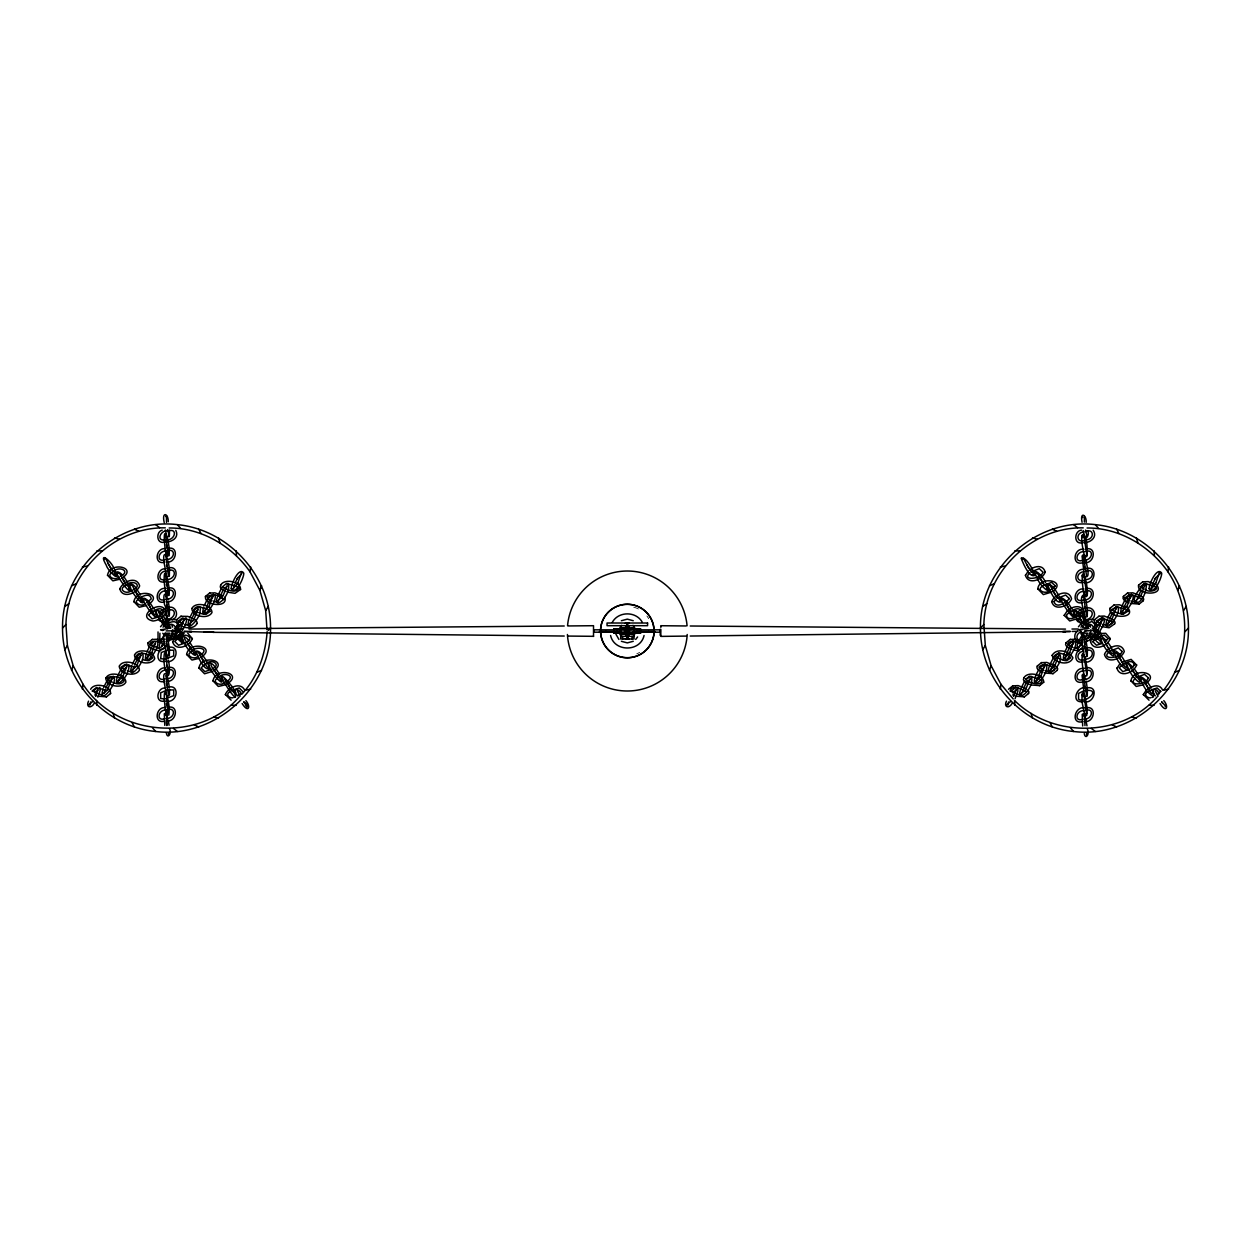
<?xml version="1.0" encoding="UTF-8"?>
<svg xmlns="http://www.w3.org/2000/svg" width="1251" height="1251" viewBox="0 0 1251 1251"><rect width="100%" height="100%" fill="white"/><g stroke="black" fill="none" stroke-linecap="round" stroke-linejoin="round"><path stroke-width="0.75" stroke-dasharray="5 3.75" d="M639.652 652.381A24.66 24.66 0 0 1 636.759 653.804M633.694 607.188A24.66 24.66 0 0 1 639.652 609.659M646.892 615.992A24.66 24.66 0 0 1 648.675 618.682"/><path stroke-width="1.5" d="M90.072 704.923L88.743 704.735L92.887 701.389M147.446 658.542L146.117 658.354L151.199 653.648M198.143 608.533L193.858 619.839M204.82 612.255L203.506 611.958L209.214 606.156M1007.993 704.923L1006.664 704.735L1010.808 701.389M1050.715 671.083L1049.401 670.786L1054.484 666.095M1136.784 601.496L1135.47 601.199L1141.178 595.413M135.436 667.33L125.163 664.453C119.611 668.394 120.127 666.486 124.459 669.645M112.34 682.217C96.796 674.711 123.442 675.493 123.865 680.732M136.359 656.228L139.659 658.401M149.995 644.328L158.94 648.44M178.549 621.09L183.225 623.889M175.468 637.416L177.392 637.416L181.786 634.038L174.124 637.197M183.084 635.93L183.318 633.334M189.151 619.339C183.553 636.556 201.255 617.306 200.051 611.004C202.943 601.121 186.227 610.988 198.424 612.63M222.553 598.431C216.454 591.551 199.034 596.461 211.919 600.683M210.152 611.176L206.165 614.319L204.148 614.21M228.214 583.529L226.337 583.529L222.381 586.875M222.412 598.322L223.632 599.698L223.96 598.901M239.16 587.642L238.816 588.455L236.705 586.5M1027.118 691.662C1024.71 691.834 1012.997 682.608 1010.01 691.021M1054.39 668.003L1049.276 665.485L1043.084 664.453C1036.36 668.034 1038.924 667.111 1043.756 670.27M1039.862 679.277L1041.786 680.732M1052.154 655.243C1053.53 662.921 1069.621 666.689 1072.92 657.823C1069.542 651.145 1056.469 647.361 1052.107 655.461M1054.28 656.228L1063.35 660.387M1067.916 644.328L1072.451 647.08M1087.698 633.178L1083.116 633.084M1096.47 621.09L1101.146 623.889M1099.692 634.038L1096.22 635.555M1113.155 609.174L1116.611 606.672L1111.279 610.207L1111.607 609.393L1114.954 612.02L1122.069 614.21M1129.074 594.772L1124.774 598.259L1125.102 597.446M1127.995 611.426L1125.931 609.69M1138.66 585.124C1136.033 595.413 1164.9 596.008 1156.894 585.233M1146.135 583.529L1144.258 583.529L1140.287 586.875M1141.506 599.245L1140.333 598.322M1143.195 600.777L1143.758 599.026L1141.71 596.477M1145.025 589.44C1149.778 593.709 1159.693 588.971 1155.658 587.188M168.259 521.745C168.557 513.176 161.457 511.096 164.225 522.605M167.759 539.181C161.645 520.056 164.835 556.116 167.947 559.901M169.292 588.799C163.24 553.255 162.255 588.095 167.947 599.636M166.711 555.209C160.222 550.268 166.164 571.66 166.305 574.037M166.711 594.944C162.411 591.066 164.084 602.012 164.538 604.64C169.542 613.35 161.238 620.183 153.029 621.028C134.107 616.759 163.115 596.852 166.023 612.537M167.759 658.386C163.271 641.841 163.13 665.516 165.507 669.801C169.589 685.579 170.417 664.672 168.087 659.965M169.729 635.836C158.408 626.673 166.32 650.473 166.586 654.523M166.461 515.944L165.82 516.6M167.759 698.121C161.645 678.996 164.835 715.056 167.947 718.84M166.711 674.414C160.222 669.473 166.164 690.865 166.305 693.242M169.292 708.003L168.916 714.962L167.431 715.134L165.648 713.086L164.288 713.821L164.788 725.392M166.993 594.538L166.993 590.925M167.227 556.07L169.166 555.616L169.292 549.064M167.102 536.695L169.338 536.601L169.464 530.049M167.102 576.43L169.338 576.336L169.464 569.784M167.055 595.632L169.166 595.351L169.292 590.738M167.102 616.149L169.338 616.071L169.464 609.518M167.243 656.087L169.338 655.805L169.464 649.253M167.759 696.181L169.464 695.009L169.464 688.988M166.305 732.977C167.556 739.998 172.153 732.883 169.464 728.723M1086.181 522.339C1086.681 514.771 1079.785 511.08 1082.068 522.277M1087.213 549.642C1086.963 531.378 1078.487 527.484 1083.1 549.596C1083.429 554.115 1092.952 580.48 1084.742 576.383M1087.213 551.582L1086.838 556.601L1085.352 556.773L1083.319 554.693L1082.084 555.991L1084.226 574.616M1085.68 579.494C1079.566 560.37 1082.756 596.43 1085.868 600.214M1085.993 581.09C1086.634 583.435 1089.699 602.529 1084.132 594.741C1077.955 596.242 1084.445 610.425 1084.508 615.383M1085.868 639.949C1081.036 622.795 1081.474 648.878 1083.929 652.819M1087.213 668.847C1081.161 633.303 1080.16 668.143 1085.868 679.684M1087.213 670.786L1086.838 675.806L1085.352 675.978L1083.319 673.898L1082.084 675.196L1084.226 693.82M1087.213 708.582L1084.773 694.946L1082.897 692.929L1081.896 694.196L1082.099 702.327L1087.01 725.83M1087.213 710.521L1086.65 715.697L1083.554 713.664L1082.209 714.399L1082.694 725.971M1084.852 555.647L1086.884 555.194L1083.945 535.928M1084.508 535.913C1086.29 541.527 1090.074 533.098 1087.385 530.627M1085.321 617.103L1087.26 616.649L1087.385 610.097M1085.321 656.838L1087.26 656.384L1087.385 649.832M1085.321 696.572L1087.26 696.119L1087.385 689.567M1084.226 733.555C1085.477 740.576 1090.074 733.461 1087.385 729.302M628.925 634.961L625.453 634.961A143.271 19.344 -0.7 0 0 626.563 633.804L627.158 632.427A31.666 2.674 1.8 0 0 633.991 633.976L629.409 633.976M613.819 629.832L613.819 628.846L620.402 628.846A31.728 1.501 1 0 1 627.189 629.832L627.814 628.221A143.271 19.344 -0.7 0 1 628.878 627.064M107.508 575.397C109.697 560.776 138.892 567.469 121.582 578.337M119.861 588.846C122.504 581.668 136.594 575.288 139.659 585.906C137.094 593.396 122.52 599.01 119.893 589.065M133.888 601.809C136.078 587.172 165.257 593.865 147.946 604.733M172.638 641.872L174.405 638.463M186.618 654.601C188.807 639.98 218.002 646.673 200.676 657.541M192.357 638.495C190.183 645.86 175.578 652.318 172.591 641.654M199.003 668.269C200.035 654.57 228.135 659.73 214.5 670.317M212.983 681.013C215.172 666.376 244.367 673.069 227.056 683.953M225.368 694.68C227.557 687.815 240.458 681.216 244.774 690.255M1025.429 575.397L1028.385 570.941M1037.814 589.065C1038.799 575.476 1067.009 580.386 1053.311 591.113M1042.881 572.317C1040.957 579.401 1021.348 581.011 1029.792 572.77M1045.164 572.02C1042.99 579.385 1028.385 585.843 1025.398 575.179M1051.763 601.59C1054.374 594.303 1068.87 587.986 1071.56 598.869C1068.635 606.219 1054.468 611.676 1051.794 601.809M1054.061 601.747L1056.157 599.182M1052.028 589.174L1055.234 585.718M1064.179 615.476L1067.134 611.004M1053.905 601.371C1056.251 610.066 1067.291 601.184 1069.136 598.901L1069.214 598.447M1081.677 612.333L1081.677 612.599C1079.66 603.389 1067.65 613.443 1066.571 614.992C1066.634 623.201 1081.224 615.429 1081.599 612.114M1083.913 612.083L1082.991 614.554L1079.676 617.509M1090.559 641.872L1090.935 640.262M1092.811 641.81L1096.079 638.385M1093.546 627.455L1095.579 624.859M1104.492 654.382C1107.151 647.205 1121.24 640.825 1124.305 651.443C1121.709 658.98 1107.151 664.516 1104.539 654.601M1108.011 638.776L1104.758 641.982M1110.278 638.495C1108.105 645.86 1093.499 652.318 1090.512 641.654M1116.924 668.269L1119.88 663.812M1108.886 651.974C1100.63 659.512 1119.238 659.23 1122.022 651.74L1121.944 651.255M1130.904 681.013C1133.093 666.376 1162.288 673.069 1144.978 683.953M1134.376 665.188L1131.123 668.394M1136.643 664.891C1134.469 672.272 1119.864 678.714 1116.877 668.05M1143.289 694.68L1146.244 690.208M1135.251 678.386C1126.744 686.127 1146.573 685.579 1148.324 677.651M1157.503 694.79L1160.693 691.318M114.029 568.611C111.918 561.683 97.422 549.611 106.319 565.311C107.602 570.597 122.145 584.498 114.811 570.034M121.691 574.225C104.928 561.23 137.938 607.361 128.415 584.014M119.158 572.864L117.531 573.396M136.437 588.783C135.702 586.516 129.26 580.683 129.869 585.984M148.056 600.621C131.292 587.626 164.303 633.757 154.78 610.41M130.62 587.751C130.761 592.489 148.916 613.146 141.191 596.43M162.802 615.195C162.067 612.927 155.624 607.079 156.25 612.38M158.314 611.645L164.256 622.107L169.12 627.33L167.399 628.237M175.719 628.315C175.531 624.39 167.759 622.107 170.136 627.126M169.776 628.315L163.474 616.117M171.919 625.625L172.654 627.111M188.62 640.903C188.448 638.98 181.974 633.788 182.537 638.573M166.477 641.388L172.622 639.23L175.093 636.352L182.552 643.374L183.256 641.325L180.363 635.383M196.016 651.583C197.893 656.478 204.226 671.662 209.777 668.456C208.057 662.827 200.676 649.754 196.157 651.13M182.896 639.558C186.915 652.6 205.086 665.735 189.855 642.529M214.984 667.315C214.812 665.391 208.354 660.2 208.901 664.985M211.059 664.453C209.402 665.751 224.664 682.89 219.941 680.169M232.264 686.752C203.663 651.755 245.462 719.716 233.108 688.191M209.261 665.954C208.839 669.566 226.759 691.959 220.989 676.979M241.224 693.539C241.052 691.568 234.672 686.705 235.282 691.381M237.424 690.849L240.176 696.181M242.131 703.547C248.449 713.68 251.138 706.487 245.868 700.623M1021.223 558.399C1023.115 563.294 1029.448 578.478 1034.984 575.288C1033.263 569.658 1025.883 556.57 1021.363 557.962M1032.685 575.085L1032.388 574.553M1045.555 582.591C1043.443 575.663 1028.947 563.575 1037.845 579.276C1039.112 584.577 1053.655 598.463 1046.336 584.014M1037.079 572.864L1036.391 573.505M1047.603 584.796C1049.48 589.706 1055.813 604.89 1061.348 601.684C1059.628 596.055 1052.263 582.966 1047.744 584.358M1067.4 602.075C1047.071 583.795 1082.271 634.742 1072.701 610.41M1072.67 615.461L1072.357 614.929M1087.698 628.315C1079.019 603.983 1063.272 605.359 1085.493 629.05M1093.781 628.471C1092.827 622.795 1084.883 622.935 1088.495 628.127M1089.84 625.625L1090.575 627.111M1106.541 640.903C1094.328 628.065 1103.961 647.69 1107.307 650.739C1119.113 664.344 1111.92 646.517 1107.76 642.529M1094.547 638.307C1099.05 646.892 1104.164 643.17 1099.066 636.822M1124.649 661.795C1122.538 654.867 1108.058 642.779 1116.955 658.479C1118.222 663.781 1132.765 677.682 1125.447 663.218M1132.906 667.315C1120.708 654.476 1130.325 674.086 1133.672 677.135C1145.478 690.74 1138.285 672.929 1134.141 668.925M1128.965 664.453L1139.114 679.95M1151.014 688.191C1148.699 680.935 1134.485 669.363 1143.32 684.891C1144.587 690.177 1159.13 704.078 1151.811 689.614M1159.286 693.711C1154.595 685.267 1150.607 690.615 1155.298 695.884M1160.037 703.547C1166.37 713.68 1169.044 706.487 1163.79 700.623M62.55 628.065C61.471 568.423 118.219 517.335 177.407 524.638C228.855 529.58 270.998 576.383 270.529 628.065C271.608 687.706 214.875 738.794 155.671 731.491C104.224 726.55 62.081 679.746 62.55 628.065L65.943 624.499C67.179 572.723 113.231 526.827 165.304 527.844M980.471 628.065C979.392 568.423 1036.125 517.335 1095.329 524.638C1146.776 529.58 1188.919 576.383 1188.45 628.065C1189.529 687.706 1132.78 738.794 1073.593 731.491C1022.145 726.55 980.002 679.746 980.471 628.065L983.865 624.499C985.1 572.723 1031.152 526.827 1083.225 527.844M233.624 588.126C231.482 590.519 235.11 586.219 237.283 584.076M160.628 613.569L164.397 611.239M1076.298 613.584L1076.267 616.743M1093.014 636.931L1090.544 639.824L1084.398 641.982M82.41 689.192L83.051 684.313L73.183 665.72L67.398 645.485L65.943 624.499M267.01 629.722L265.681 610.644L259.895 590.409L250.028 571.816L250.669 566.938M1000.331 689.192L1000.972 684.313L991.105 665.72L985.319 645.485L983.865 624.499M1168.59 689.192L1163.743 690.083C1190.014 656.54 1191.765 607.157 1167.949 571.816L1168.59 566.938M267.135 631.63C265.54 654.414 257.612 677.37 241.834 694.211M90.166 704.094L90.713 701.905M104.208 693.351L105.24 689.739M132.903 670.145L133.92 666.548M147.555 657.713L151.09 648.378M171.653 632.881L169.917 638.51M174.202 633.037C173.279 646.83 189.917 622.169 185.867 617.744M190.293 623.764L191.309 620.152M204.929 611.332L209.12 600.855M1008.087 704.094L1008.634 701.905M1050.824 670.145L1051.841 666.548M1065.461 657.713L1066.024 655.524M1089.558 632.881L1087.838 638.51M1092.123 633.037C1091.294 646.751 1107.072 622.717 1104.133 618.26M1108.214 623.764L1109.23 620.152M1122.851 611.332L1123.038 610.425M123.912 681.185C122.254 683.406 119.064 685.095 113.81 682.78M149.401 655.415C143.584 652.443 138.11 652.334 136.453 655.821M164.131 644.14C158.251 640.715 151.606 639.98 149.948 643.874M1041.833 681.185C1041.035 686.22 1028.15 683.077 1025.539 678.965M1054.218 656.853C1064.882 649.081 1054.437 655.227 1054.374 655.821M1082.052 644.14C1076.173 640.715 1069.511 639.98 1067.869 643.874M166.993 713.774L166.993 710.13M161.832 645.891L162.614 643.342M169.12 633.616L167.149 639.152M176.469 633.459L177.267 630.911M219.206 599.51L220.004 596.962M233.859 587.079L234.641 584.53M1022.317 692.428L1023.146 689.739M1079.738 645.891L1080.536 643.342M1087.041 633.616L1085.696 637.65M1137.128 599.51L1141.084 590.097M88.54 701.139C85.584 706.846 90.76 709.473 94.372 703.156M119.048 679.997L119.877 677.307M1006.461 701.139C1003.505 706.846 1008.666 709.473 1012.294 703.156M1036.97 679.997L1040.957 670.427M224.586 678.652L230.606 688.879L235.063 693.883M1155.267 691.068L1158.098 696.181M103.082 688.926C97.187 708.363 119.815 681.717 113.216 676.228M131.762 665.72C125.851 685.095 148.525 658.589 141.91 653.038M146.414 653.288C140.831 672.147 161.442 647.627 157.313 641.138M203.788 606.907C198.221 625.75 218.831 601.246 214.703 594.741M1064.335 653.288C1058.753 672.147 1079.363 647.627 1075.235 641.138M1107.072 619.339C1101.459 638.37 1122.444 613.334 1117.831 606.985M1121.709 606.907C1116.22 625.609 1136.221 601.637 1132.812 595.069M71.542 670.364L73.183 665.72M989.463 670.364L991.105 665.72M161.035 640.997C157.61 646.032 159.252 654.867 165.804 646.001M175.109 630.097L178.44 622.873M1066.493 654.101L1069.011 648.378M1078.956 640.997C1075.516 646.032 1077.158 654.867 1083.726 646.001M1093.014 630.097L1096.361 622.873M1123.867 607.72L1127.042 600.855M644.062 635.492C640.387 652.146 614.241 652.146 610.582 635.492M95.717 696.291L98.031 688.769M97.844 697.198L100.221 690.036L99.783 687.331M103.645 687.393L107.054 680.732M105.788 688.253L107.758 684M120.44 675.821L122.958 670.567M132.34 664.187L135.749 657.541L139.268 654.429M134.482 665.063L137.094 659.668M146.993 651.755L149.76 646.063M177.814 629.425L179.769 625.187M189.73 617.806L193.123 611.145L198.237 606.782M191.872 618.666L193.827 614.429M204.366 605.375L207.134 599.682M220.551 595.476L223.163 590.097M235.204 583.044L237.158 578.791M1013.638 696.291L1016.422 689.192M1023.709 688.253L1025.664 684M1052.404 665.063L1055.015 659.668M1064.898 651.755L1067.666 646.063M1107.651 617.806L1111.044 611.145M1109.793 618.666L1111.748 614.429M1122.288 605.375L1125.056 599.682M172.466 629.879L173.357 630.301M161.676 639.464L164.444 634.335M168.588 641.544L169.276 640.059M1015.077 698.683L1017.876 691.193L1017.704 687.331M1079.597 639.464L1082.913 633.663M1081.724 640.371L1082.381 638.933M1087.197 640.059L1085.07 644.202M166.461 515.928L166.524 522.371M1084.382 516.507L1084.382 522.074M150.636 656.087L152.794 657.901L148.791 660.7L146.774 660.606M178.58 620.918L182.458 617.978L192.826 620.934M168.213 646.845L168.213 644.781M179.331 632.897L181.458 634.366M196.595 623.968L197.189 622.451L196.11 620.512M222.365 586.672C226.869 589.612 235.688 594.413 238.988 587.798M1025.617 679.246L1029.495 676.306L1038.627 678.605M1080.942 631.833L1080.958 633.897L1082.772 635.805M1068.557 656.087L1070.7 657.901L1066.712 660.7L1064.695 660.606M1096.502 620.918L1101.396 617.994L1111.779 621.622M1097.236 632.897L1099.379 634.366M1114.5 623.968L1115.11 622.451L1114.031 620.512M1140.287 586.672L1143.649 588.814M123.083 675.853L126.992 665.892M137.125 665.094L140.722 654.601L141.472 655.305M151.778 652.662L155.671 642.701M180.457 629.456L184.053 618.964L184.585 619.62M209.152 606.266L212.748 595.773L213.264 596.414M223.194 595.507L227.103 585.546M237.846 583.075L241.443 572.583L241.959 573.224M1041.004 675.853L1044.601 665.36L1045.117 666.001M1055.046 665.094L1058.956 655.133M1069.683 652.662L1073.28 642.154L1074.03 642.873M1097.69 625.187C1091.341 638.745 1093.077 637.009 1097.815 630.457M1098.378 629.456L1101.975 618.964L1102.725 619.683M1127.073 606.266L1130.669 595.773L1131.389 596.539M1141.115 595.507L1144.712 585.015L1145.244 585.656M1155.08 578.791C1150.467 589.424 1148.559 592.818 1155.189 584.076M1155.768 583.075L1159.364 572.583L1160.303 573.302M159.925 633.241L159.737 639.073L164.522 639.339M107.695 684.109L108.399 682.874M107.789 689.426L112.027 677.792L113.403 678.308M121.066 669.254C106.882 694.727 130.057 679.684 128.916 664.86M122.426 676.994L123.145 675.743M136.484 666.236L137.188 664.985M151.027 648.487L151.731 647.236M151.121 653.788L151.824 652.553M179.722 625.281L184.038 620.605M179.816 630.598L180.519 629.362M193.764 614.522L194.468 613.287M184.554 638.307C184.225 640.309 197.955 656.791 193.577 653.757M223.257 595.413L217.549 601.199L218.393 601.074M237.096 578.9L237.799 577.649M237.19 584.217L237.909 582.966M1025.601 684.109L1026.32 682.874M1025.711 689.426L1030.261 678.323M1038.987 669.254C1024.647 694.977 1048.401 679.356 1046.743 664.641M1040.347 676.994L1041.067 675.743M1054.405 666.236L1055.109 664.985M1068.948 648.487L1069.652 647.236M1069.042 653.788L1069.746 652.553M1089.824 625.672L1088.214 626.157M1097.627 625.281L1103.335 619.495M1097.737 630.598L1098.441 629.362M1111.686 614.522L1112.389 613.287M1111.779 619.839L1116.017 608.205L1116.549 608.862M1127.135 606.156L1121.428 611.958L1122.741 612.255M1155.017 578.9L1155.721 577.649M1155.111 584.217L1155.83 582.966M160.519 626.782C163.74 622.388 170.23 617.994 175.766 619.886M1078.44 626.782C1081.662 622.388 1088.151 617.994 1093.687 619.886M64.817 649.691L67.398 645.485M265.681 610.644L268.261 606.438M982.739 649.691L985.319 645.485M1183.602 610.644L1186.183 606.438M108.321 683.015L108.9 682.123M107.867 689.285L103.207 693.773M122.504 676.854L117.438 681.545L118.282 681.42M137.016 659.809L137.594 658.933M136.562 666.095L131.48 670.786L132.841 671.302M179.894 630.457L174.812 635.148L175.875 635.148M194.39 613.428L194.968 612.552M193.936 619.698L188.87 624.39L190.23 624.921M221.818 587.954C205.727 616.024 231.748 598.776 228.417 583.638M237.721 577.79L241.427 574.225M1024.976 680.732C1008.541 709.473 1035.703 690.63 1031.371 676.306M1026.242 683.015L1026.821 682.123M1025.789 689.285L1020.707 693.977L1021.551 693.852M1040.879 670.567L1044.585 666.986M1040.425 676.854L1035.343 681.545L1036.407 681.529M1053.67 657.541C1036.141 688.175 1067.572 664.015 1059.034 653.131M1054.921 659.809L1055.516 658.933M1069.12 653.648L1064.038 658.354L1065.273 658.495M1112.311 613.428L1112.89 612.552M1111.858 619.698L1106.775 624.39L1107.839 624.39M1155.643 577.79L1160.725 573.099M158.83 612.067L165.288 608.549M158.033 631.927L158.033 640.356L164.804 641.638M612.302 622.341C618.385 611.067 636.259 611.067 642.326 622.341M635.711 639.417L637.603 636.947M1083.945 575.663L1086.884 594.929L1085.008 594.929M1083.945 615.398L1084.382 622.591M1083.945 655.133L1086.712 674.008M1083.945 694.868L1086.572 713.774M105.788 678.042C105.694 685.642 121.675 689.629 125.882 682.17C125.96 674.445 109.525 670.802 105.975 677.901M119.283 666.095C119.189 673.695 135.171 677.682 139.393 670.223C139.596 662.483 122.926 658.855 119.471 665.954M134.482 654.852C134.404 662.514 150.62 666.486 154.717 658.792C154.123 651.099 138.298 647.721 134.655 654.695M148.165 642.748C146.179 648.253 156.156 650.02 159.925 650.942M110.51 693.554C111.48 685.986 94.623 681.717 90.604 689.285M176.844 619.558C175.906 627.204 192.998 631.458 196.907 623.655M191.856 608.455C191.763 616.055 207.744 620.043 211.966 612.583C212.185 604.859 195.5 601.231 192.044 608.314M205.539 596.367C203.475 605.531 228.683 608.346 224.805 597.321M220.739 585.124C218.534 588.314 224.038 590.566 226.212 591.582M240.473 589.534C241.459 581.95 224.523 577.743 220.551 585.265M1023.897 677.901C1021.692 681.091 1027.196 683.343 1029.37 684.36M1037.392 665.954C1035.187 669.144 1040.691 671.396 1042.865 672.413M1066.071 642.748C1063.882 645.954 1069.386 648.206 1071.56 649.206M1028.431 693.554L1029.041 692.022L1027.962 690.099M1043.631 682.311C1044.46 674.805 1027.822 670.427 1023.709 678.042M1094.766 619.558C1092.576 622.748 1098.081 625 1100.255 626.016M1057.126 670.364L1057.736 668.832L1056.642 666.908M1109.965 608.314C1107.385 618.463 1135.845 619.354 1128.339 608.533M1123.461 596.367C1121.271 599.557 1126.776 601.809 1128.949 602.826M1101.005 635.93L1101.568 634.163L1099.52 631.614M1114.688 623.827L1109.074 627.767L1101.865 626.626M93.012 691.49L96.53 688.378M94.857 692.882L97.969 690.192M121.707 668.3L126.82 663.937M123.536 669.692L126.664 666.986M150.386 645.094L153.904 641.998M152.231 646.501L155.359 643.796M179.081 621.903L182.599 618.807M164.663 643.78L160.785 647.393M207.775 598.713L213.342 594.241M209.621 600.105L212.733 597.415M1010.933 691.49L1015.843 687.252M1012.778 692.882L1015.89 690.192M1039.612 668.3L1045.179 663.812M1068.307 645.094L1073.233 640.872M1070.152 646.501L1073.264 643.796M1097.002 621.903L1102.929 617.4M1082.584 643.78L1078.096 647.596L1078.941 647.471M1125.697 598.713L1131.608 594.194M1127.542 600.105L1130.654 597.415M197.986 652.459C198.377 650.801 206.29 667.846 208.198 667.565M1032.826 574.819L1034.311 574.537L1028.697 568.189L1023.49 558.368L1021.848 559.432M163.005 627.158C167.29 622.216 176.907 618.745 177.736 625.328L175.625 627.455M1080.927 627.158L1082.522 625.578M1089.981 639.073L1092.326 638.463M268.277 630.441L270.529 628.065M1185.057 631.63L1188.45 628.065M83.051 684.313C116.28 736.354 198.44 743.876 239.176 696.963M1014.874 705.345L1014.498 700.435C1052.638 738.387 1121.303 737.683 1157.097 696.963M1076.876 612.474L1080.145 610.191M1079.238 613.365L1082.318 611.817M124.256 586.438C118.485 589.346 126.132 595.023 131.418 590.738M177.017 629.3L179.972 624.828M1042.177 586.438C1036.047 589.768 1045.132 595.445 1050.715 590.003M1094.938 629.3L1097.893 624.828M165.851 535.506C164.976 535.319 168.494 553.161 168.338 554.099M165.851 575.241C164.976 575.053 168.494 592.896 168.338 593.834M165.851 614.976L166.336 614.178L166.477 621.997M165.851 654.711C164.976 654.523 168.494 672.366 168.338 673.304M165.851 694.446L166.336 693.648L168.338 713.039M1083.945 556.804C1083.397 558.916 1086.4 573.193 1086.447 575.397M1083.945 596.539C1083.163 596.649 1086.384 613.24 1086.447 615.132M1083.945 636.274C1083.116 636.227 1086.509 653.554 1086.447 654.867M1083.945 676.009C1083.163 676.119 1086.384 692.71 1086.447 694.602M1083.945 715.744L1084.429 714.947L1084.977 725.627M152.215 639.48L157.595 639.214M180.91 616.29L187.869 616.399L195.234 619.777M209.589 593.083L214.984 592.833L222.662 595.742M164.851 633.241L169.776 633.178M97.859 696.213L106.46 696.838M170.433 638.573L179.034 639.198M1012.747 685.861L1018.142 685.611L1025.804 688.503M1041.442 662.67L1046.821 662.42L1055.625 666.064M1070.137 639.48L1075.516 639.214L1081.849 641.388M1098.831 616.29L1104.211 616.024L1113.015 619.667M1127.511 593.083L1132.906 592.833L1140.568 595.742M1114.015 605.031L1119.395 604.78L1127.073 607.689M1142.71 581.84L1148.09 581.59L1155.768 584.483M1015.781 696.213L1024.381 696.838M1044.476 673.007L1053.076 673.632M1130.544 603.435L1139.145 604.061M1030.98 684.969L1039.565 685.579M1091.576 639.464L1096.955 639.198M147.978 642.905L152.387 639.339M176.672 619.698L181.082 616.149M205.367 596.508L209.777 592.943M92.089 691.021L96.39 687.55L106.757 690.521M107.774 679.887L111.98 676.494M109.259 681.67L112.011 679.434M137.938 658.464L140.706 656.228M195.328 612.083L198.096 609.847M224.023 588.893L226.775 586.656M106.288 696.979L110.698 693.414M178.862 639.339L183.272 635.774M240.645 589.393L235.047 593.334L227.823 592.192M1008.509 689.285L1012.919 685.72M1037.204 666.095L1041.614 662.53M1065.899 642.905L1070.309 639.339M1094.594 619.698L1099.003 616.149M1123.289 596.508L1127.683 592.943M1109.778 608.455L1114.188 604.89M1138.473 585.265L1142.882 581.699M1082.584 633.397L1086.884 629.925M1027.087 678.761L1030.089 676.369M1027.18 681.67L1029.933 679.434M1055.86 658.464L1058.627 656.228M1054.437 669.582L1051.231 671.896M1110.263 624.452L1113.202 622.091M1099.52 634.179L1095.391 637.51L1093.374 637.416M1128.386 610.848L1123.242 614.288M1024.209 696.979L1028.619 693.414M1052.904 673.773L1057.298 670.223M1138.973 604.202L1143.383 600.636M1039.393 685.72L1043.803 682.17M1096.783 639.339L1101.193 635.774M178.158 638.385L174.733 641.45L178.518 645.235L185.539 642.811M186.837 641.982C194.437 638.557 185.93 632.208 180.848 636.822M204.523 664.781L201.098 667.846L204.883 671.631L211.904 669.207M213.202 668.394C221.255 664.39 211.153 658.245 205.821 663.968M230.888 691.178C224.398 693.805 229.277 698.558 232.874 697.808M240.739 693.93L238.269 695.603M1148.809 691.178C1142.304 693.805 1147.198 698.558 1150.795 697.808M128.681 588.611L129.995 588.502L125.131 583.279L119.283 572.802M1046.587 588.611L1047.916 588.502L1043.053 583.279L1037.204 572.802M1059.362 601.027L1060.676 600.933L1055.062 594.6L1049.855 584.764L1048.229 585.828M1085.727 627.439L1087.041 627.33L1081.443 620.996L1076.235 611.176L1074.593 612.239M1102.115 638.635C1103.445 637.65 1110.779 654.054 1112.295 653.694M1091.451 619.792C1098.331 615.476 1092.702 604.514 1084.883 608.752M1077.83 630.942C1071.888 634.273 1075.219 645.344 1082.725 642.216M64.817 606.438L68.883 603.654M982.739 606.438L986.804 603.654M226.744 583.717L235.469 585.828M1144.853 583.591C1120.755 606.891 1145.134 611.129 1146.526 583.795M120.424 576.336C131.824 570.863 117.969 564.78 111.871 572.77C106.038 575.554 114.044 581.48 119.033 577.071M125.413 585.577C132.512 578.431 143.474 585.546 132.794 590.003M146.789 602.732L151.23 598.901C150.48 592.161 141.144 595.867 136.64 600.761C134.529 602.2 140.753 607.939 145.397 603.482M159.174 616.399L163.756 612.599C161.676 603.482 150.261 613.256 148.509 614.96L152.153 618.823L157.782 617.15M199.519 655.54C211.841 648.8 195.14 644.437 189.996 652.85C186.211 654.961 193.233 660.637 198.143 656.29M225.884 681.936C237.69 675.853 222.819 670.724 217.346 678.386C211.56 681.201 219.253 687.034 224.508 682.686M1029.667 569.987C1034.311 566.062 1043.318 564.154 1045.195 572.239M1030.949 571.91L1039.284 568.658L1042.849 572.051M1043.334 585.577L1051.669 582.325L1055.312 585.937M1057.33 598.306L1065.649 595.069L1069.292 598.666M1068.417 610.05C1073.061 606.125 1082.068 604.233 1083.945 612.318M1083.694 624.718L1092.014 621.466L1095.673 625.062M1110.059 651.114L1118.378 647.877L1122.038 651.474M1136.424 677.526L1144.509 674.336L1148.402 677.87M1147.527 689.254C1152.015 685.986 1159.693 683.187 1162.695 690.255M165.82 556.335C165.82 554.615 167.775 570.55 168.275 574.788M165.82 596.07C165.82 594.35 167.775 610.285 168.275 614.522M165.82 635.805L166.524 634.898L166.649 642.717L169.151 654.805L168.275 654.257M165.82 675.54C165.82 673.82 167.775 689.754 168.275 693.992M165.82 715.275L166.524 714.368L167.071 725.033M1082.459 613.647L1084.257 614.132L1085.68 619.229M1080.223 629.722L1081.99 629.894M213.061 671.208L204.539 673.789L198.972 668.05M232.201 690.364L239.222 687.941L242.991 691.725M1051.888 592.004L1043.365 594.585L1037.783 588.846M1078.253 618.401L1069.73 620.981L1064.148 615.257M1122.585 661.951L1131.107 659.386L1136.69 665.11M1129.825 669.207L1122.804 671.631L1119.16 667.768C1120.677 666.267 1132.202 656.228 1134.548 665.329L1134.329 664.922M1150.107 690.364L1157.128 687.941L1160.787 691.537M172.247 619.87C180.472 616.978 175.734 603.389 166.962 608.174M1128.902 594.913L1133.875 595.445L1139.426 597.743M120.065 579.15L112.856 580.855L107.477 575.179M144.835 599.901C146.148 596.664 153.513 616.055 155.233 614.866M146.43 605.547L139.221 607.251L133.841 601.59M199.175 658.354L191.966 660.059L186.587 654.382M225.54 684.766L218.331 686.455L212.951 680.794M1073.155 614.866C1070.7 615.351 1065.133 597.29 1062.052 599.901M1098.753 636.822L1104.398 635.133L1107.964 638.526M1102.068 643.546L1096.439 645.235L1092.655 641.45M1143.461 684.766L1136.252 686.455L1130.873 680.794M162.223 530.143C155.781 531.628 156.422 544.154 164.116 542.23M71.542 585.765L76.092 583.889M256.987 672.24L261.537 670.364M621.372 620.731L627.314 619.136L633.256 620.731M633.256 641.294L627.314 642.889L621.372 641.294M989.463 585.765L994.013 583.889M1174.908 672.24L1179.458 670.364M1081.599 530.143C1074.124 530.549 1073.467 544.67 1082.021 542.809M1081.396 631.849C1074.984 633.256 1075.579 642.529 1082.443 639.918M234.125 697.479L235.485 696.979M1152.046 697.479L1153.406 696.979M165.288 568.814C156.954 568.048 154.592 583.623 164.116 581.965M165.867 571.05C159.065 571.238 157.548 581.199 164.084 579.666M165.288 648.284C156.954 647.518 154.592 663.093 164.116 661.435M165.288 688.019C156.954 687.252 154.592 702.827 164.116 701.17M1083.773 531.91C1075.062 532.645 1076.298 544.81 1086.415 539.853C1094.797 539.04 1094.125 527.844 1085.305 531.566M1083.21 569.393C1074.875 568.642 1072.514 584.201 1082.021 582.544M1083.773 571.644C1074.687 572.989 1076.298 584.358 1086.415 579.588C1094.828 578.713 1094.062 567.516 1085.305 571.3M1081.599 609.612L1083.21 609.128M1086.994 621.575L1088.589 621.075M1083.21 648.862C1074.875 648.112 1072.514 663.671 1082.021 662.014M1083.773 651.114C1075 652.052 1076.298 664.046 1086.415 659.058C1094.828 658.182 1094.062 646.986 1085.305 650.77M1083.773 690.833L1078.565 693.398L1078.565 699.09C1084.742 704.657 1102.725 688.488 1085.305 690.505M1085.555 713.68L1086.493 713.695M168.588 627.752L167.587 628.096L166.774 626.391M182.834 633.522L184.21 633.147M1100.755 633.522L1105.696 633.287L1110.325 638.714M1086.509 627.752L1087.963 627.642M166.055 548.736C155.718 546.765 153.31 565.561 164.804 562.168M166.055 559.65C175.437 559.697 176.125 547.156 166.477 551.019C157.907 550.503 156.14 562.512 164.522 559.869M166.477 561.918C176.688 563.763 179.3 545.17 167.728 548.501M166.055 588.47C155.718 586.5 153.31 605.296 164.804 601.903M166.055 599.385C175.406 599.495 176.156 586.875 166.477 590.753C157.673 590.331 156.297 602.31 164.522 599.604M166.477 601.653C176.688 603.498 179.3 584.905 167.728 588.236M169.073 620.981L165.711 621.606M166.055 639.12L172.607 636.368L172.794 630.52M166.055 667.94C155.859 666.111 153.232 684.704 164.804 681.373M166.055 678.855C174.561 679.34 176.469 667.455 168.009 669.989C158.361 668.659 155.531 681.717 164.522 679.074M166.477 681.123C176.688 682.968 179.3 664.359 167.728 667.69M166.055 707.675C155.718 705.705 153.31 724.501 164.804 721.108M166.055 718.59C175.437 718.637 176.125 706.096 166.477 709.958C157.673 709.536 156.297 721.499 164.522 718.809M166.477 720.857C176.688 722.687 179.3 704.094 167.728 707.425M1083.976 549.314C1073.639 547.359 1071.231 566.156 1082.725 562.747M1084.398 551.597C1075.829 551.081 1074.062 563.091 1082.443 560.448M1083.976 560.229C1092.53 560.604 1094.312 548.736 1085.931 551.378M1084.398 562.512C1094.594 564.342 1097.221 545.749 1085.649 549.08M1083.976 589.049C1073.702 587.172 1071.216 605.859 1082.725 602.482M1084.398 591.332C1075.594 590.925 1074.218 602.888 1082.443 600.183M1083.976 599.964C1092.514 600.402 1094.328 588.455 1085.931 591.113M1084.398 602.247C1094.594 604.077 1097.221 585.484 1085.649 588.814M1083.976 639.699L1090.528 636.947L1090.716 631.114M1084.398 670.802C1075.594 670.395 1074.218 682.358 1082.443 679.653M1083.976 679.434C1092.483 679.918 1094.39 668.034 1085.931 670.583M1084.398 681.717C1095.892 683.234 1096.329 663.249 1083.976 668.519C1073.765 666.689 1071.153 685.282 1082.725 681.951M1084.398 710.537C1075.594 710.13 1074.218 722.093 1082.443 719.388M1083.976 719.169C1092.53 719.544 1094.312 707.675 1085.931 710.318M1084.398 721.452C1094.594 723.281 1097.221 704.688 1085.649 708.019C1074.734 704.751 1070.121 724.829 1082.725 721.686M1165.244 706.393L1166.151 706.534L1161.944 702.218M1079.863 629.519L1084.382 628.956M82.41 566.938L87.257 566.046M245.837 690.083L250.669 689.192M1000.331 566.938L1005.163 566.046M165.429 539.838C174.984 541.198 178.033 528.219 168.916 530.752C160.707 529.173 156.062 540.792 164.084 539.932M165.711 542.136C171.762 541.949 179.472 537.821 175.797 530.33M166.962 568.439C180.425 563.2 178.064 584.936 165.711 581.871M167.384 570.722C177.845 566.828 175.891 580.605 165.429 579.573M167.384 610.441C177.986 606.61 175.687 620.449 165.429 619.308M166.962 647.909C180.519 642.733 177.908 664.297 165.711 661.341M165.429 659.042L173.701 655.915L173.701 650.223L167.384 650.176L161.316 652.506L160.66 658.777M1083.632 542.715C1090.121 542.997 1097.925 537.258 1093.186 530.174M166.962 687.643C180.425 682.405 178.064 704.141 165.711 701.076M165.429 698.777L173.701 695.65L173.701 689.958L167.384 689.911L160.66 692.804L160.66 698.511L164.084 698.856M1084.883 569.017C1098.347 563.779 1095.985 585.531 1083.632 582.45M1085.305 611.035C1095.907 607.188 1093.593 621.028 1083.35 619.886M1084.883 648.487C1098.441 643.311 1095.829 664.875 1083.632 661.92M1083.632 701.655C1094.422 704.798 1099.222 684.907 1086.572 687.987C1077.048 684.891 1070.543 702.702 1082.021 701.748M1091.701 630.567L1084.492 631.02M626.36 632.349L613.819 633.178L613.819 632.193M173.326 630.832L166.086 630.911M1091.513 630.301L1090.325 630.035M166.195 628.909L160.597 629.8L162.755 630.551M640.575 629.832L640.575 628.846L627.189 629.832L613.819 628.846M1072.107 631.474L1077.768 631.286M1065.649 631.677L690.224 636.04M204.116 632.099L213.984 632.287L184.022 631.474L191.81 631.567L189.433 631.505M564.232 626L188.948 629.081M568.407 625.953L593.521 625.703L593.521 636.415M1071.966 629.034L1077.643 628.987M686.033 636.087L660.856 636.399M1065.508 629.097L690.224 626M628.925 627.064L625.453 627.064A143.271 19.344 0.7 0 1 626.563 628.221L627.189 629.832A31.728 1.501 -1 0 1 633.991 628.846L640.575 628.846M624.968 628.049L620.418 628.049A31.666 2.674 1.8 0 1 627.189 629.832A31.666 2.674 -1.8 0 1 633.991 628.049L629.409 628.049M626.251 628.049L625.453 628.049A143.881 12.557 0.4 0 1 627.189 629.832A143.881 12.557 -0.4 0 1 628.878 628.049M620.965 628.643L633.413 628.643M594.35 629.832L660.184 629.832M594.835 632.193L660.184 632.193M613.819 633.178L620.402 633.178A31.728 1.501 -1 0 0 626.892 632.365M620.965 633.381L633.413 633.381M627.486 632.365A31.728 1.501 1 0 0 633.991 633.178L640.575 633.178L640.575 632.193M624.968 633.976L620.418 633.976A31.666 2.674 -1.8 0 0 627.095 632.349A143.881 12.557 -0.4 0 1 625.5 633.976L626.251 633.976M182.067 641.122L178.909 637.478M1099.973 641.122L1095.032 634.976M1152.718 693.914C1148.606 693.148 1144.258 676.134 1140.928 679.012M1087.26 628.44L1088.87 628.487M163.975 659.121L160.628 658.542M660.856 625.719L686.033 625.969M176.813 628.972L182.474 629.018M564.232 636.04L212.889 632.318M568.407 636.071L593.521 636.321M1014.874 550.784L1019.8 550.909M96.953 550.784L101.878 550.909M1149.122 705.22L1154.047 705.345M231.2 705.22L236.126 705.345M169.448 627.861L170.949 627.908M171.887 631.13L176.688 631.286M1087.056 527.985C1119.192 527.797 1149.7 545.78 1167.949 571.816M169.135 527.985C201.27 527.797 231.795 545.78 250.028 571.816M1145.275 583.56L1154.626 586.5M1116.596 606.751L1124.696 609.034M640.575 633.178L628.018 632.349M1149.043 700.2L1143.258 694.461M231.122 700.2L225.336 694.461M163.162 630.316L162.27 629.816L164.162 629.91M1079.128 651.02L1073.17 649.816M168.275 535.053L169.151 535.6L167.634 529.533M168.275 733.727L169.151 734.259L168.822 733.383M1080.708 619.933L1078.706 619.48M1080.426 622.232L1077.924 621.653L1076.267 619.667M162.505 621.653L160.003 621.059L158.345 619.089M1135.564 602.263L1131.295 601.246M1106.885 625.469L1102.616 624.437M1078.19 648.659L1073.921 647.627M1060.207 653.21L1067.322 655.415M1049.495 671.85L1045.226 670.817M1020.8 695.04L1016.531 694.024M217.658 602.263L213.389 601.246M199.675 606.829L206.79 609.034M1126.619 667.471C1122.929 667.627 1119.113 652.303 1114.594 652.569M1092.045 637.197L1086.275 635.211M202.818 613.991L199.879 613.193M187.619 625.25L184.695 624.437M145.429 660.387L142.505 659.574M130.245 671.631L127.305 670.817M101.55 694.821L98.626 694.024M1032.466 538.008L1037.251 539.165M1131.67 716.979L1136.455 718.121M114.545 538.008L119.33 539.165M213.749 716.979L218.534 718.121M1092.295 628.346L1098.378 630.879M174.374 628.346L183.178 633.162M171.199 636.384L172.685 636.853M159.174 639.605L160.816 640.105M1086.447 535.663L1087.056 536.179L1085.555 530.127M1082.85 536.257L1082.224 535.756L1082.819 537.617M1082.85 575.992L1082.224 575.476L1082.819 577.352M1082.85 615.727L1082.224 615.211L1082.819 617.087M1082.85 655.461L1082.224 654.945L1082.819 656.822M1082.85 695.196L1082.224 694.68L1082.819 696.557M1086.447 734.337L1087.056 734.853L1086.462 732.977M1093.171 631.051L1096.017 632.224M175.249 631.051L178.095 632.224M103.942 559.432L105.569 558.368L110.776 568.189L116.39 574.537L114.779 575.554L114.029 573.583M130.307 585.828L131.949 584.764L137.157 594.6L142.755 600.933L141.144 601.95L140.393 599.995M1129.841 600.683L1125.071 597.571M1015.077 693.461L1011.433 691.49M1012.669 694.915L1014.186 695.603M97.156 693.461L93.512 691.49M94.748 694.915L96.264 695.603M1052.326 529.157L1056.767 531.284M1112.155 724.845L1116.596 726.972M134.404 529.157L138.845 531.284M194.233 724.845L198.674 726.972M165.695 612.974L168.087 620.23M187.791 633.287L192.404 638.714M208.01 609.69L210.168 611.52M1073.593 524.638L1077.502 527.641M1091.419 728.489L1095.329 731.491M155.671 524.638L159.581 527.641M173.498 728.489L177.407 731.491M165.46 633.319L167.618 637.916M164.71 635.711L162.786 633.256M1082.709 517.101L1082.725 517.617M1082.709 556.836L1082.725 557.352M1082.709 596.571L1082.725 597.087M1086.572 634.304L1086.556 633.772M1082.709 636.306L1082.725 636.822M1082.709 676.04L1082.725 676.556M1082.709 715.775L1082.725 716.291M1078.487 629.253L1082.381 633.147M167.571 629.05L162.349 623.405L156.531 613.146M1118.41 656.384L1122.632 662.936M149.338 601.919L153.998 608.987M107.789 563.216L112.778 571.128M1095.329 524.638L1098.519 528.391M1070.387 727.738L1073.593 731.491M177.407 524.638L180.613 528.391M152.481 727.738L155.671 731.491M1000.972 684.313L1013.263 698.965M1065.524 603.42L1069.902 610.128M1039.159 577.024L1043.537 583.717M244.023 702.218C247.823 703.359 248.073 708.41 246.306 706.565M179.049 637.65L177.126 634.976M628.878 633.976A143.881 12.557 0.4 0 1 627.22 632.349L627.814 633.804A143.271 19.344 0.7 0 0 628.878 634.961M618.917 639.417L615.852 634.085M1145.165 683.296L1149.012 689.332M1067.963 602.763L1071.919 608.987M227.244 683.296L229.449 686.564M215.547 667.987L219.504 674.226M123.677 576.351L127.633 582.591M1132.218 670.223L1133.766 672.6M1105.853 643.827L1107.401 646.188M1095 630.097L1095.767 631.239M1093.108 636.227L1093.874 637.385M1079.488 617.415L1083.429 623.936M1053.107 591.019L1057.064 597.525M1026.743 564.608L1029.12 568.345M201.536 657.791L203.084 660.168M148.791 604.984L150.339 607.361M137.11 589.721L140.393 595.007M122.426 578.587L124.803 582.325M215.047 671.334L218.253 676.744M188.682 644.922L191.888 650.332M162.302 618.526L165.507 623.936M135.937 592.13L139.142 597.525M175.5 632.349L176.313 633.71M1134.594 673.961L1136.174 676.744M1108.23 647.549L1109.793 650.332M1161.772 701.764L1162.539 703.14M243.851 701.764L244.617 703.14M1116.596 529.157L1118.941 533.489M1049.98 722.64L1052.326 726.972M198.674 529.157L201.02 533.489M132.059 722.64L134.404 726.972M236.674 694.555L237.377 695.884M245.305 704.438L245.868 705.595M235.641 692.35L236.079 693.351M166.805 674.617L167.947 679.105M1136.455 538.008L1137.847 542.731M1031.074 713.398L1032.466 718.121M218.534 538.008L219.926 542.731M113.153 713.398L114.545 718.121M1084.226 534.896L1083.288 530.58M166.305 534.302L165.367 529.986M167.947 639.37L169.401 648.346M1086.181 601.809L1087.322 609.19M1086.181 641.544L1087.322 648.925M1086.181 681.279L1087.322 688.66M168.087 540.76L169.229 548.157M168.259 561.48L169.401 568.877M168.259 601.215L169.401 608.611M168.259 680.685L169.276 686.893M168.087 699.7L169.229 707.096M168.259 720.42L169.088 725.236M1086.306 622.466L1087.15 628.205M1082.522 625.781L1082.803 627.408M168.385 621.872L169.229 627.627M164.6 625.203L164.882 626.829M166.289 642.998L166.79 646.079M166.289 682.733L166.79 685.814M166.289 722.468L166.79 725.549M166.383 544.388L166.79 547.234M166.555 565.108L166.79 566.609M166.383 584.123L166.618 585.624M166.555 604.843L166.79 606.344M166.383 703.328L166.79 706.174M1084.711 567.203L1084.898 568.548M1084.711 606.923L1084.898 608.283M1084.711 646.658L1085.024 649.16M1084.711 686.392L1084.898 687.753M164.178 622.263L164.366 623.655M166.618 665.094L166.79 666.439M1154.047 550.784L1154.423 555.694M236.126 550.784L236.502 555.694M96.577 700.435L96.953 705.345M627.939 624.796L627.986 639.011M627.33 624.796L627.376 639.011L627.376 636.352M626.72 624.796L626.767 639.011M1084.914 591.504L1084.914 595.367M660.856 626.423L660.856 627.361M660.856 629.316L660.856 632.662M660.856 633.678L660.856 635.633M660.184 629.316L660.184 632.662M660.184 633.694L660.184 635.367M654.852 632.193L654.852 631.411L633.397 631.411L633.397 632.193M648.612 631.411L648.612 632.193M640.387 629.832L640.387 632.193M637.775 631.411L637.775 632.193M636.931 631.411L636.931 632.193M633.991 628.846L633.991 633.178M632.068 636.352L632.068 639.011M627.314 623.014L627.314 625.688M627.189 627.064L627.189 631.599M627.189 632.193L627.189 634.961M622.685 636.352L622.685 639.011M620.996 632.193L620.996 631.411L599.526 631.411L599.526 632.193M620.402 628.846L620.402 633.178M617.447 631.411L617.447 632.193M616.602 631.411L616.602 632.193M613.991 629.832L613.991 632.193M605.781 631.411L605.781 632.193M594.194 630.441L594.194 631.583M166.993 551.191L166.993 555.037M166.993 670.395L166.993 674.242M635.039 633.084A8.006 8.006 0 0 1 632.975 636.665M629.394 638.745A8.006 8.006 0 0 1 625.25 638.745M621.669 636.665A8.006 8.006 0 0 1 619.589 633.084M619.589 628.94A8.006 8.006 0 0 1 621.669 625.359M625.25 623.279A8.006 8.006 0 0 1 629.394 623.279M632.975 625.359A8.006 8.006 0 0 1 635.039 628.94M600.543 631.02A26.771 26.771 0 0 0 627.314 657.791A26.771 26.771 0 0 0 654.101 631.02A26.662 26.662 0 0 1 627.314 657.682A26.662 26.662 0 0 1 600.652 631.02M654.038 629.269A26.771 26.771 0 0 0 627.314 604.233A26.771 26.771 0 0 0 600.589 629.269A26.662 26.662 0 0 1 627.314 604.342A26.662 26.662 0 0 1 653.929 629.284M687.206 634.492A60.001 60.001 0 0 1 627.314 691.005A60.001 60.001 0 0 1 567.422 634.492M567.547 625.797A60.001 60.001 0 0 1 627.314 571.019A60.001 60.001 0 0 1 687.08 625.797M231.232 588.705C235.579 595.773 244.039 577.821 243.773 573.161C239.41 566.093 230.95 584.045 231.232 588.705M1149.137 588.705C1153.5 595.773 1161.96 577.821 1161.694 573.161C1157.331 566.093 1148.871 584.045 1149.137 588.705M261.49 585.796L259.895 590.409L261.537 585.765M1179.412 585.796L1177.817 590.409L1179.458 585.765M1065.008 631.52L1062.631 631.583L1070.418 631.474L1065.008 631.52M647.58 623.014L607.048 623.014L607.048 625.688L647.58 625.688L647.58 623.014M628.925 630.426L625.453 630.426L625.453 631.599L628.925 631.599L628.925 630.426M634.038 636.352L620.715 636.352L620.715 639.011L634.038 639.011L634.038 636.352"/></g></svg>
